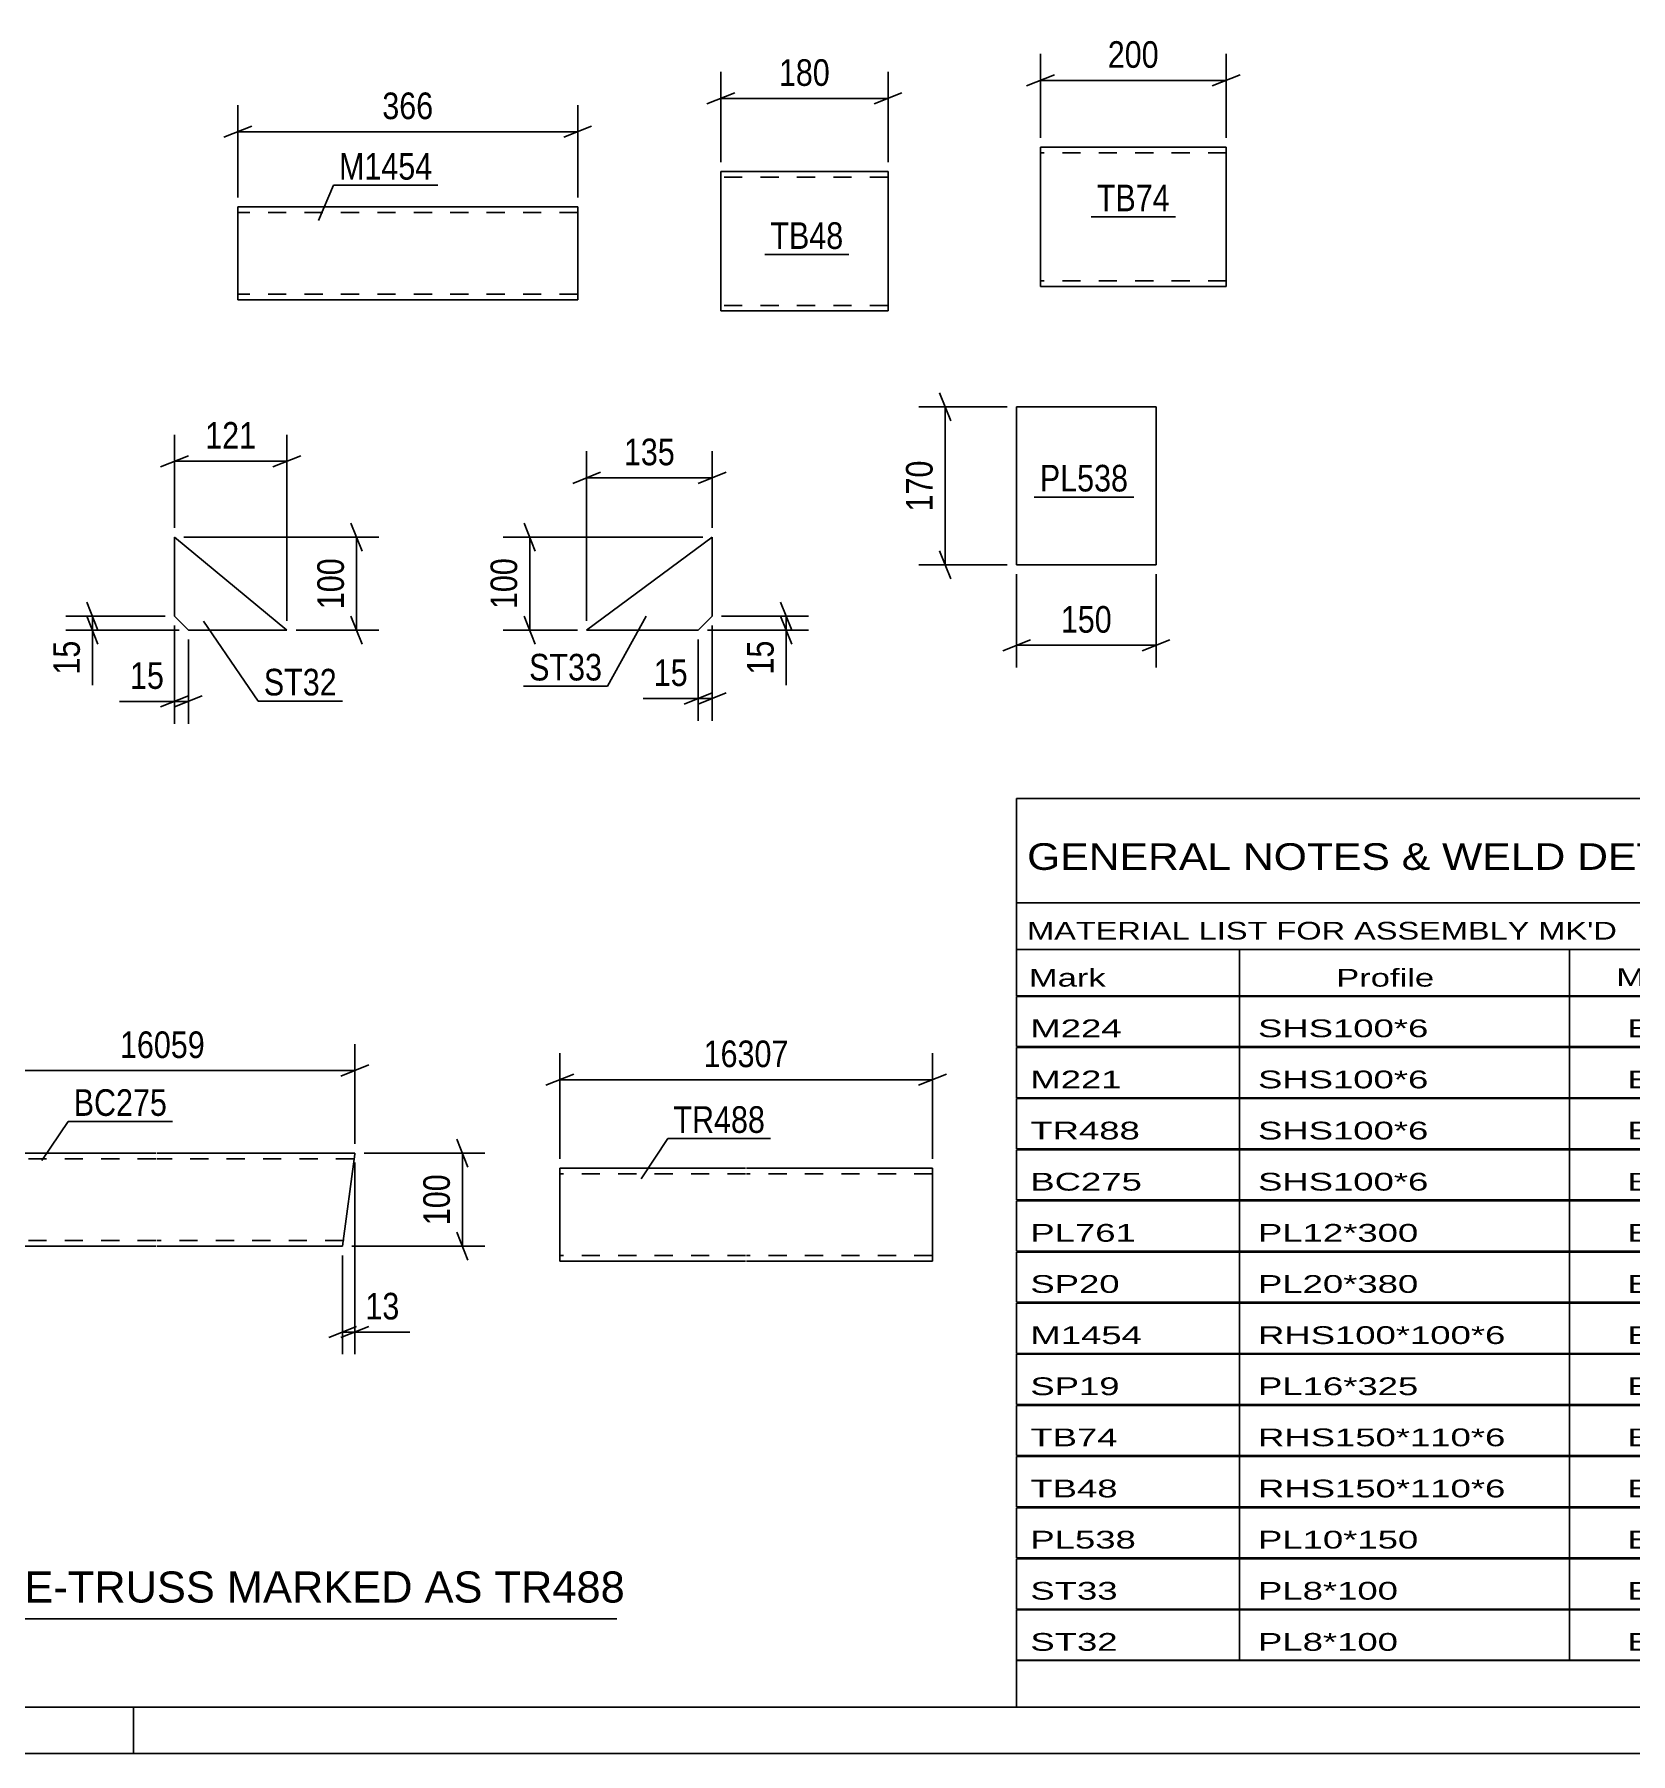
# Model space of a CAD drawing. Header units: millimetres. Extents: x 0 to 841, y 0 to 594.
# Drawn here: x 410.3 to 582.1, y 0 to 184.9 of the extents above; entities that cross this region are included whole.
import ezdxf

# ---------------------------------------------------------------- set-up
doc = ezdxf.new("R2010")
doc.units = ezdxf.units.MM
doc.linetypes.add('DXK_LINE_DOT2', pattern=[3.9198, 1.9599, -1.9599])
doc.styles.add('Arial', font='ARIAL.TTF', dxfattribs={"height": 0.2})
doc.styles.add('Arial Narrow', font='ARIALN.TTF', dxfattribs={"height": 0.2})

# ---------------------------------------------------------------- blocks, each defined once
blk = doc.blocks.new('Unknown-318895815-1115')
at = {"color": 5, "linetype": 'Continuous'}
for p, q in [((5, 5), (836, 5)), ((421, 0), (421, 5)), ((0, 0), (841, 0))]:
    blk.add_line(p, q, dxfattribs=at)
blk = doc.blocks.new('Part-318895815-6132 - 6126')
at = {"color": 2, "linetype": 'Continuous'}
for p, q in [((466.86, 53.07), (466.86, 62.98)), ((466.86, 62.98), (486.86, 62.98)), ((486.96, 62.98), (506.96, 62.98)), ((506.96, 62.98), (506.96, 52.98)), ((466.86, 53.07), (466.86, 52.98)), ((466.86, 52.98), (486.86, 52.98)), ((486.96, 52.98), (506.96, 52.98))]:
    blk.add_line(p, q, dxfattribs=at)
at = {"color": 7, "linetype": 'DXK_LINE_DOT2'}
for p, q in [((506.96, 62.89), (506.96, 62.98)), ((486.86, 62.38), (466.86, 62.38)), ((506.96, 62.38), (486.96, 62.38)), ((466.86, 53.58), (466.86, 53.62)), ((486.86, 53.58), (466.86, 53.58)), ((506.96, 53.58), (486.96, 53.58)), ((506.96, 53.58), (506.96, 53.62))]:
    blk.add_line(p, q, dxfattribs=at)
blk = doc.blocks.new('Part-318895815-6299 - 6295')
at = {"color": 2, "linetype": 'Continuous'}
for p, q in [((516.02, 144.86), (516.02, 127.86)), ((516.02, 144.86), (531.02, 144.86)), ((531.02, 144.86), (531.02, 127.86)), ((516.02, 127.86), (531.02, 127.86))]:
    blk.add_line(p, q, dxfattribs=at)
blk = doc.blocks.new('Part-318895815-6330 - 6326')
at = {"color": 2, "linetype": 'Continuous'}
for p, q in [((502.18, 170.18), (484.18, 170.18)), ((484.18, 170.18), (484.18, 155.27)), ((502.18, 156.38), (502.18, 170.18)), ((502.18, 155.18), (502.18, 156.38)), ((484.18, 155.27), (484.18, 155.18)), ((484.18, 155.18), (502.18, 155.18))]:
    blk.add_line(p, q, dxfattribs=at)
at = {"color": 7, "linetype": 'DXK_LINE_DOT2'}
for p, q in [((502.18, 169.58), (484.18, 169.58)), ((502.18, 169.58), (502.18, 169.54)), ((502.18, 169.54), (502.18, 169.58)), ((502.18, 169.44), (502.18, 169.54)), ((502.18, 169.54), (502.18, 169.44)), ((484.18, 155.78), (484.18, 155.83)), ((502.18, 155.78), (484.18, 155.78)), ((502.18, 155.83), (502.18, 156.15)), ((502.18, 155.78), (502.18, 155.83))]:
    blk.add_line(p, q, dxfattribs=at)
blk = doc.blocks.new('Part-318895815-6353 - 6347')
at = {"color": 2, "linetype": 'Continuous'}
for p, q in [((437.48, 120.84), (425.39, 130.84)), ((425.39, 130.84), (425.39, 122.34)), ((425.39, 122.34), (426.89, 120.84)), ((426.89, 120.84), (437.48, 120.84))]:
    blk.add_line(p, q, dxfattribs=at)
blk = doc.blocks.new('Part-318895815-6408 - 6402')
at = {"color": 2, "linetype": 'Continuous'}
for p, q in [((483.25, 130.85), (469.75, 120.85)), ((483.25, 122.35), (483.25, 130.85)), ((481.75, 120.85), (483.25, 122.35)), ((469.75, 120.85), (481.75, 120.85))]:
    blk.add_line(p, q, dxfattribs=at)
blk = doc.blocks.new('Part-318895815-6466 - 6462')
at = {"color": 2, "linetype": 'Continuous'}
for p, q in [((538.58, 172.8), (518.58, 172.8)), ((518.58, 172.8), (518.58, 159)), ((538.58, 172.8), (538.58, 157.8)), ((518.58, 158.15), (518.58, 159)), ((518.58, 157.89), (518.58, 158.15)), ((518.58, 157.8), (518.58, 157.89)), ((538.58, 157.8), (518.58, 157.8))]:
    blk.add_line(p, q, dxfattribs=at)
at = {"color": 7, "linetype": 'DXK_LINE_DOT2'}
for p, q in [((538.58, 172.2), (518.58, 172.2)), ((518.58, 158.54), (518.58, 159)), ((518.58, 158.15), (518.58, 158.77)), ((518.58, 158.4), (518.58, 158.44)), ((538.58, 158.4), (518.58, 158.4)), ((538.58, 158.4), (538.58, 158.44))]:
    blk.add_line(p, q, dxfattribs=at)
blk = doc.blocks.new('Part-318895815-6637 - 6631')
at = {"color": 2, "linetype": 'Continuous'}
for p, q in [((468.79, 166.37), (432.21, 166.37)), ((432.21, 156.37), (432.21, 166.37)), ((468.79, 166.37), (468.79, 156.37)), ((468.79, 156.37), (432.21, 156.37))]:
    blk.add_line(p, q, dxfattribs=at)
at = {"color": 7, "linetype": 'DXK_LINE_DOT2'}
for p, q in [((468.79, 165.77), (432.21, 165.77)), ((432.21, 157.02), (432.21, 157.11)), ((432.21, 157.02), (432.21, 157.11)), ((432.21, 156.97), (432.21, 157.02)), ((432.21, 156.97), (432.21, 157.02)), ((468.79, 156.97), (432.21, 156.97)), ((468.79, 156.97), (468.79, 157.02))]:
    blk.add_line(p, q, dxfattribs=at)
blk = doc.blocks.new('Part-318895815-6869 - 6863')
at = {"color": 2, "linetype": 'Continuous'}
for p, q in [((403.39, 54.58), (403.39, 64.58)), ((403.39, 64.58), (423.39, 64.58)), ((423.49, 64.58), (444.81, 64.58)), ((444.8, 64.49), (443.49, 54.58)), ((444.81, 64.58), (444.8, 64.49)), ((423.39, 54.58), (403.39, 54.58)), ((443.49, 54.58), (423.49, 54.58))]:
    blk.add_line(p, q, dxfattribs=at)
at = {"color": 7, "linetype": 'DXK_LINE_DOT2'}
for p, q in [((423.39, 63.98), (403.39, 63.98)), ((444.73, 63.98), (423.49, 63.98)), ((403.39, 55.18), (403.39, 55.23)), ((423.39, 55.18), (403.39, 55.18)), ((443.57, 55.18), (423.49, 55.18)), ((443.57, 55.18), (443.58, 55.23))]:
    blk.add_line(p, q, dxfattribs=at)
blk = doc.blocks.new('StraightDimension-318895815-6137 - 6126')
at = {"color": 7, "linetype": 'Continuous'}
for p, q in [((466.86, 63.98), (466.86, 75.34)), ((506.96, 63.98), (506.96, 75.34)), ((468.36, 73.09), (465.36, 71.89)), ((466.86, 72.49), (506.96, 72.49)), ((505.46, 71.89), (508.46, 73.09))]:
    blk.add_line(p, q, dxfattribs=at)
at = {"color": 0}
blk.add_wipeout([(492.08, 73.24), (492.08, 77.44), (481.74, 77.44), (481.74, 73.24)], dxfattribs=at)
at = {"color": 3, "style": 'Arial Narrow'}
blk.add_text('16307', height=2.863, dxfattribs=at).set_placement((482.34, 73.84))
blk = doc.blocks.new('StraightDimension-318895815-6301 - 6295')
at = {"color": 7, "linetype": 'Continuous'}
for p, q in [((508.93, 143.36), (507.73, 146.36)), ((515.02, 144.86), (505.48, 144.86)), ((508.33, 127.86), (508.33, 144.86)), ((515.02, 127.86), (505.48, 127.86)), ((507.73, 129.36), (508.93, 126.36))]:
    blk.add_line(p, q, dxfattribs=at)
at = {"color": 0}
blk.add_wipeout([(507.58, 139.7), (503.38, 139.7), (503.38, 133.01), (507.58, 133.01)], dxfattribs=at)
at = {"color": 3, "style": 'Arial Narrow'}
blk.add_text('170', height=2.863, rotation=90.0002, dxfattribs=at).set_placement((506.98, 133.61))
blk = doc.blocks.new('StraightDimension-318895815-6312 - 6295')
at = {"color": 7, "linetype": 'Continuous'}
for p, q in [((516.02, 126.86), (516.02, 116.82)), ((531.02, 126.86), (531.02, 116.82)), ((517.52, 119.82), (514.52, 118.62)), ((516.02, 119.22), (531.02, 119.22)), ((529.52, 118.62), (532.52, 119.82))]:
    blk.add_line(p, q, dxfattribs=at)
at = {"color": 0}
blk.add_wipeout([(526.87, 119.97), (526.87, 124.17), (520.18, 124.17), (520.18, 119.97)], dxfattribs=at)
at = {"color": 3, "style": 'Arial Narrow'}
blk.add_text('150', height=2.863, dxfattribs=at).set_placement((520.78, 120.57))
blk = doc.blocks.new('StraightDimension-318895815-6333 - 6326')
at = {"color": 7, "linetype": 'Continuous'}
for p, q in [((484.18, 171.18), (484.18, 180.89)), ((502.18, 171.18), (502.18, 180.89)), ((485.68, 178.64), (482.68, 177.44)), ((484.18, 178.04), (502.18, 178.04)), ((500.68, 177.44), (503.68, 178.64))]:
    blk.add_line(p, q, dxfattribs=at)
at = {"color": 0}
blk.add_wipeout([(496.52, 178.79), (496.52, 182.99), (489.84, 182.99), (489.84, 178.79)], dxfattribs=at)
at = {"color": 3, "style": 'Arial Narrow'}
blk.add_text('180', height=2.863, dxfattribs=at).set_placement((490.44, 179.39))
blk = doc.blocks.new('StraightDimension-318895815-6387 - 6347')
at = {"color": 7, "linetype": 'Continuous'}
for p, q in [((444.38, 132.34), (445.58, 129.34)), ((426.39, 130.84), (447.38, 130.84)), ((444.98, 120.84), (444.98, 130.84)), ((445.58, 119.34), (444.38, 122.34)), ((438.48, 120.84), (447.38, 120.84))]:
    blk.add_line(p, q, dxfattribs=at)
at = {"color": 0}
blk.add_wipeout([(444.23, 129.19), (440.03, 129.19), (440.03, 122.5), (444.23, 122.5)], dxfattribs=at)
at = {"color": 3, "style": 'Arial Narrow'}
blk.add_text('100', height=2.863, rotation=90.0002, dxfattribs=at).set_placement((443.63, 123.1))
blk = doc.blocks.new('StraightDimension-318895815-6355 - 6347')
at = {"color": 7, "linetype": 'Continuous'}
for p, q in [((425.39, 121.34), (425.39, 110.78)), ((426.89, 119.84), (426.89, 110.78)), ((423.89, 112.58), (426.89, 113.78)), ((428.39, 113.78), (425.39, 112.58)), ((425.39, 113.18), (426.89, 113.18))]:
    blk.add_line(p, q, dxfattribs=at)
at = {"color": 0}
blk.add_wipeout([(424.87, 113.93), (424.87, 118.13), (420.01, 118.13), (420.01, 113.93)], dxfattribs=at)
at = {"color": 7, "linetype": 'Continuous'}
blk.add_line((425.39, 113.18), (419.49, 113.18), dxfattribs=at)
blk.add_line((425.39, 113.18), (419.49, 113.18), dxfattribs=at)
at = {"color": 3, "style": 'Arial Narrow'}
blk.add_text('15', height=2.863, dxfattribs=at).set_placement((420.61, 114.53))
blk = doc.blocks.new('StraightDimension-318895815-6366 - 6347')
at = {"color": 7, "linetype": 'Continuous'}
for p, q in [((425.39, 131.84), (425.39, 141.86)), ((437.48, 121.84), (437.48, 141.86)), ((423.89, 138.41), (426.89, 139.61)), ((425.39, 139.01), (437.48, 139.01)), ((438.98, 139.61), (435.98, 138.41))]:
    blk.add_line(p, q, dxfattribs=at)
at = {"color": 0}
blk.add_wipeout([(434.78, 139.76), (434.78, 143.96), (428.1, 143.96), (428.1, 139.76)], dxfattribs=at)
at = {"color": 3, "style": 'Arial Narrow'}
blk.add_text('121', height=2.863, dxfattribs=at).set_placement((428.7, 140.36))
blk = doc.blocks.new('StraightDimension-318895815-6376 - 6347')
at = {"color": 7, "linetype": 'Continuous'}
for p, q in [((424.39, 122.34), (413.71, 122.34)), ((415.96, 123.84), (417.16, 120.84)), ((417.16, 119.34), (415.96, 122.34)), ((416.56, 120.84), (416.56, 122.34)), ((425.89, 120.84), (413.71, 120.84))]:
    blk.add_line(p, q, dxfattribs=at)
at = {"color": 0}
blk.add_wipeout([(415.81, 120.32), (411.61, 120.32), (411.61, 115.46), (415.81, 115.46)], dxfattribs=at)
at = {"color": 7, "linetype": 'Continuous'}
blk.add_line((416.56, 120.84), (416.56, 114.94), dxfattribs=at)
blk.add_line((416.56, 120.84), (416.56, 114.94), dxfattribs=at)
at = {"color": 3, "style": 'Arial Narrow'}
blk.add_text('15', height=2.863, rotation=90.0002, dxfattribs=at).set_placement((415.21, 116.06))
blk = doc.blocks.new('StraightDimension-318895815-6410 - 6402')
at = {"color": 7, "linetype": 'Continuous'}
for p, q in [((484.25, 122.35), (493.62, 122.35)), ((490.62, 123.85), (491.82, 120.85)), ((491.82, 119.35), (490.62, 122.35)), ((491.22, 120.85), (491.22, 122.35)), ((482.75, 120.85), (493.62, 120.85))]:
    blk.add_line(p, q, dxfattribs=at)
at = {"color": 0}
blk.add_wipeout([(490.47, 120.33), (486.27, 120.33), (486.27, 115.47), (490.47, 115.47)], dxfattribs=at)
at = {"color": 7, "linetype": 'Continuous'}
blk.add_line((491.22, 120.85), (491.22, 114.94), dxfattribs=at)
blk.add_line((491.22, 120.85), (491.22, 114.94), dxfattribs=at)
at = {"color": 3, "style": 'Arial Narrow'}
blk.add_text('15', height=2.863, rotation=90.0002, dxfattribs=at).set_placement((489.87, 116.07))
blk = doc.blocks.new('StraightDimension-318895815-6421 - 6402')
at = {"color": 7, "linetype": 'Continuous'}
for p, q in [((463.02, 132.35), (464.22, 129.35)), ((482.25, 130.85), (460.77, 130.85)), ((463.62, 120.85), (463.62, 130.85)), ((464.22, 119.35), (463.02, 122.35)), ((468.75, 120.85), (460.77, 120.85))]:
    blk.add_line(p, q, dxfattribs=at)
at = {"color": 0}
blk.add_wipeout([(462.87, 129.19), (458.67, 129.19), (458.67, 122.51), (462.87, 122.51)], dxfattribs=at)
at = {"color": 3, "style": 'Arial Narrow'}
blk.add_text('100', height=2.863, rotation=90.0002, dxfattribs=at).set_placement((462.27, 123.11))
blk = doc.blocks.new('StraightDimension-318895815-6433 - 6402')
at = {"color": 7, "linetype": 'Continuous'}
for p, q in [((483.25, 121.35), (483.25, 111.09)), ((481.75, 119.85), (481.75, 111.09)), ((480.25, 112.89), (483.25, 114.09)), ((484.75, 114.09), (481.75, 112.89)), ((481.75, 113.49), (483.25, 113.49))]:
    blk.add_line(p, q, dxfattribs=at)
at = {"color": 0}
blk.add_wipeout([(481.22, 114.24), (481.22, 118.44), (476.37, 118.44), (476.37, 114.24)], dxfattribs=at)
at = {"color": 7, "linetype": 'Continuous'}
blk.add_line((481.75, 113.49), (475.84, 113.49), dxfattribs=at)
blk.add_line((481.75, 113.49), (475.84, 113.49), dxfattribs=at)
at = {"color": 3, "style": 'Arial Narrow'}
blk.add_text('15', height=2.863, dxfattribs=at).set_placement((476.97, 114.84))
blk = doc.blocks.new('StraightDimension-318895815-6447 - 6402')
at = {"color": 7, "linetype": 'Continuous'}
for p, q in [((469.75, 121.85), (469.75, 140.08)), ((483.25, 131.85), (483.25, 140.08)), ((471.25, 137.83), (468.25, 136.63)), ((469.75, 137.23), (483.25, 137.23)), ((481.75, 136.63), (484.75, 137.83))]:
    blk.add_line(p, q, dxfattribs=at)
at = {"color": 0}
blk.add_wipeout([(479.84, 137.98), (479.84, 142.18), (473.16, 142.18), (473.16, 137.98)], dxfattribs=at)
at = {"color": 3, "style": 'Arial Narrow'}
blk.add_text('135', height=2.863, dxfattribs=at).set_placement((473.76, 138.58))
blk = doc.blocks.new('StraightDimension-318895815-6469 - 6462')
at = {"color": 7, "linetype": 'Continuous'}
for p, q in [((518.58, 173.8), (518.58, 182.83)), ((538.58, 173.8), (538.58, 182.83)), ((520.08, 180.58), (517.08, 179.38)), ((518.58, 179.98), (538.58, 179.98)), ((537.08, 179.38), (540.08, 180.58))]:
    blk.add_line(p, q, dxfattribs=at)
at = {"color": 0}
blk.add_wipeout([(531.92, 180.73), (531.92, 184.93), (525.23, 184.93), (525.23, 180.73)], dxfattribs=at)
at = {"color": 3, "style": 'Arial Narrow'}
blk.add_text('200', height=2.863, dxfattribs=at).set_placement((525.83, 181.33))
blk = doc.blocks.new('StraightDimension-318895815-6639 - 6631')
at = {"color": 7, "linetype": 'Continuous'}
for p, q in [((432.21, 167.37), (432.21, 177.31)), ((468.79, 167.37), (468.79, 177.31)), ((433.71, 175.06), (430.71, 173.86)), ((432.21, 174.46), (468.79, 174.46)), ((467.29, 173.86), (470.29, 175.06))]:
    blk.add_line(p, q, dxfattribs=at)
at = {"color": 0}
blk.add_wipeout([(453.84, 175.21), (453.84, 179.41), (447.16, 179.41), (447.16, 175.21)], dxfattribs=at)
at = {"color": 3, "style": 'Arial Narrow'}
blk.add_text('366', height=2.863, dxfattribs=at).set_placement((447.76, 175.81))
blk = doc.blocks.new('StraightDimension-318895815-6891 - 6863')
at = {"color": 7, "linetype": 'Continuous'}
for p, q in [((444.81, 63.58), (444.81, 42.95)), ((443.49, 53.58), (443.49, 42.95)), ((441.99, 44.75), (444.99, 45.95)), ((446.31, 45.95), (443.31, 44.75)), ((443.49, 45.35), (444.81, 45.35))]:
    blk.add_line(p, q, dxfattribs=at)
at = {"color": 0}
blk.add_wipeout([(450.19, 46.1), (450.19, 50.3), (445.34, 50.3), (445.34, 46.1)], dxfattribs=at)
at = {"color": 7, "linetype": 'Continuous'}
blk.add_line((444.81, 45.35), (450.72, 45.35), dxfattribs=at)
blk.add_line((444.81, 45.35), (450.72, 45.35), dxfattribs=at)
at = {"color": 3, "style": 'Arial Narrow'}
blk.add_text('13', height=2.863, dxfattribs=at).set_placement((445.94, 46.7))
blk = doc.blocks.new('StraightDimension-318895815-6874 - 6863')
at = {"color": 7, "linetype": 'Continuous'}
for p, q in [((455.78, 66.08), (456.98, 63.08)), ((445.81, 64.58), (458.78, 64.58)), ((456.38, 54.58), (456.38, 64.58)), ((456.98, 53.08), (455.78, 56.08)), ((444.49, 54.58), (458.78, 54.58))]:
    blk.add_line(p, q, dxfattribs=at)
at = {"color": 0}
blk.add_wipeout([(455.63, 62.92), (451.43, 62.92), (451.43, 56.24), (455.63, 56.24)], dxfattribs=at)
at = {"color": 3, "style": 'Arial Narrow'}
blk.add_text('100', height=2.863, rotation=90.0002, dxfattribs=at).set_placement((455.03, 56.84))
blk = doc.blocks.new('StraightDimension-318895815-6908 - 6863')
at = {"color": 7, "linetype": 'Continuous'}
for p, q in [((403.39, 65.58), (403.39, 76.32)), ((444.81, 65.58), (444.81, 76.32)), ((404.89, 74.07), (401.89, 72.87)), ((443.31, 72.87), (446.31, 74.07)), ((403.39, 73.47), (444.81, 73.47))]:
    blk.add_line(p, q, dxfattribs=at)
at = {"color": 0}
blk.add_wipeout([(429.27, 74.22), (429.27, 78.42), (418.93, 78.42), (418.93, 74.22)], dxfattribs=at)
at = {"color": 3, "style": 'Arial Narrow'}
blk.add_text('16059', height=2.863, dxfattribs=at).set_placement((419.53, 74.82))
blk = doc.blocks.new('Unknown-318895815-23458')
at = {"color": 7, "linetype": 'Continuous'}
for p, q in [((516, 102.75), (676, 102.75)), ((516, 91.5), (516, 102.75)), ((676, 102.75), (676, 91.5)), ((516, 91.5), (676, 91.5)), ((516, 91.5), (516, 86.5)), ((676, 91.5), (676, 86.5)), ((516, 86.5), (676, 86.5)), ((516, 86.5), (516, 81.5)), ((540, 86.5), (540, 81.5)), ((575.5, 86.5), (575.5, 81.5)), ((601.5, 86.5), (601.5, 81.5)), ((614.5, 86.5), (614.5, 81.5)), ((632, 86.5), (632, 81.5)), ((654, 86.5), (654, 81.5)), ((676, 86.5), (676, 81.5)), ((516, 81.5), (676, 81.5)), ((516, 81.45), (516, 76.05)), ((516, 81.45), (676, 81.45)), ((540, 81.5), (540, 76)), ((575.5, 81.5), (575.5, 76)), ((601.5, 81.5), (601.5, 76)), ((614.5, 81.5), (614.5, 76)), ((632, 81.5), (632, 76)), ((654, 81.5), (654, 76)), ((676, 81.45), (676, 76.05)), ((516, 76.05), (676, 76.05)), ((516, 75.95), (516, 70.55)), ((516, 75.95), (676, 75.95)), ((540, 76), (540, 70.5)), ((575.5, 76), (575.5, 70.5)), ((601.5, 76), (601.5, 70.5)), ((614.5, 76), (614.5, 70.5)), ((632, 76), (632, 70.5)), ((654, 76), (654, 70.5)), ((676, 75.95), (676, 70.55)), ((516, 70.55), (676, 70.55)), ((516, 70.45), (516, 65.05)), ((516, 70.45), (676, 70.45)), ((540, 70.5), (540, 65)), ((575.5, 70.5), (575.5, 65)), ((601.5, 70.5), (601.5, 65)), ((614.5, 70.5), (614.5, 65)), ((632, 70.5), (632, 65)), ((654, 70.5), (654, 65)), ((676, 70.45), (676, 65.05)), ((516, 65.05), (676, 65.05)), ((516, 64.95), (516, 59.55)), ((516, 64.95), (676, 64.95)), ((540, 65), (540, 59.5)), ((575.5, 65), (575.5, 59.5)), ((601.5, 65), (601.5, 59.5)), ((614.5, 65), (614.5, 59.5)), ((632, 65), (632, 59.5)), ((654, 65), (654, 59.5)), ((676, 64.95), (676, 59.55)), ((516, 59.55), (676, 59.55)), ((516, 59.45), (516, 54.05)), ((516, 59.45), (676, 59.45)), ((540, 59.5), (540, 54)), ((575.5, 59.5), (575.5, 54)), ((601.5, 59.5), (601.5, 54)), ((614.5, 59.5), (614.5, 54)), ((632, 59.5), (632, 54)), ((654, 59.5), (654, 54)), ((676, 59.45), (676, 54.05)), ((516, 54.05), (676, 54.05)), ((516, 53.95), (516, 48.55)), ((516, 53.95), (676, 53.95)), ((540, 54), (540, 48.5)), ((575.5, 54), (575.5, 48.5)), ((601.5, 54), (601.5, 48.5)), ((614.5, 54), (614.5, 48.5)), ((632, 54), (632, 48.5)), ((654, 54), (654, 48.5)), ((676, 53.95), (676, 48.55)), ((516, 48.55), (676, 48.55)), ((516, 48.45), (516, 43.05)), ((516, 48.45), (676, 48.45)), ((540, 48.5), (540, 43)), ((575.5, 48.5), (575.5, 43)), ((601.5, 48.5), (601.5, 43)), ((614.5, 48.5), (614.5, 43)), ((632, 48.5), (632, 43)), ((654, 48.5), (654, 43)), ((676, 48.45), (676, 43.05)), ((516, 43.05), (676, 43.05)), ((516, 42.95), (516, 37.55)), ((516, 42.95), (676, 42.95)), ((540, 43), (540, 37.5)), ((575.5, 43), (575.5, 37.5)), ((601.5, 43), (601.5, 37.5)), ((614.5, 43), (614.5, 37.5)), ((632, 43), (632, 37.5)), ((654, 43), (654, 37.5)), ((676, 42.95), (676, 37.55)), ((516, 37.55), (676, 37.55)), ((516, 37.45), (516, 32.05)), ((516, 37.45), (676, 37.45)), ((540, 37.5), (540, 32)), ((575.5, 37.5), (575.5, 32)), ((601.5, 37.5), (601.5, 32)), ((614.5, 37.5), (614.5, 32)), ((632, 37.5), (632, 32)), ((654, 37.5), (654, 32)), ((676, 37.45), (676, 32.05)), ((516, 32.05), (676, 32.05)), ((516, 31.95), (516, 26.55)), ((516, 31.95), (676, 31.95)), ((540, 32), (540, 26.5)), ((575.5, 32), (575.5, 26.5)), ((601.5, 32), (601.5, 26.5)), ((614.5, 32), (614.5, 26.5)), ((632, 32), (632, 26.5)), ((654, 32), (654, 26.5)), ((676, 31.95), (676, 26.55)), ((516, 26.55), (676, 26.55)), ((516, 26.45), (516, 21.05)), ((516, 26.45), (676, 26.45)), ((540, 26.5), (540, 21)), ((575.5, 26.5), (575.5, 21)), ((601.5, 26.5), (601.5, 21)), ((614.5, 26.5), (614.5, 21)), ((632, 26.5), (632, 21)), ((654, 26.5), (654, 21)), ((676, 26.45), (676, 21.05)), ((516, 21.05), (676, 21.05)), ((516, 20.95), (516, 15.55)), ((516, 20.95), (676, 20.95)), ((540, 21), (540, 15.5)), ((575.5, 21), (575.5, 15.5)), ((601.5, 21), (601.5, 15.5)), ((614.5, 21), (614.5, 15.5)), ((632, 21), (632, 15.5)), ((654, 21), (654, 15.5)), ((676, 20.95), (676, 15.55)), ((516, 15.55), (676, 15.55)), ((516, 15.45), (516, 10.05)), ((516, 15.45), (676, 15.45)), ((540, 15.5), (540, 10)), ((575.5, 15.5), (575.5, 10)), ((601.5, 15.5), (601.5, 10)), ((614.5, 15.5), (614.5, 10)), ((632, 15.5), (632, 10)), ((654, 15.5), (654, 10)), ((676, 15.45), (676, 10.05)), ((516, 10.05), (676, 10.05)), ((516, 10), (676, 10)), ((516, 10), (516, 5)), ((632, 10), (632, 5)), ((654, 10), (654, 5)), ((676, 10), (676, 5)), ((516, 5), (676, 5))]:
    blk.add_line(p, q, dxfattribs=at)
at = {"color": 7, "style": 'Arial Narrow'}
for s, height, width, p in [('GENERAL NOTES & WELD DETAILS :', 2.8633, 1.4, (517.15, 95.06)), ('REFER TYP DRAWING TYP-01', 1.9089, 1.6, (600.7, 95.16)), ("MATERIAL LIST FOR ASSEMBLY MK'D", 1.9089, 1.6, (517.15, 87.56)), ('TR488', 1.909, 1.794707, (609.9, 87.47)), ('1', 1.91, 1.794707, (638.08, 87.56)), ('No. Required', 1.9089, 1.6, (647.41, 87.56)), ('Mark', 1.909, 1.7, (517.34, 82.5)), ('Profile', 1.909, 1.7, (550.41, 82.5)), ('Material', 1.909, 1.7, (580.54, 82.56)), ('No.', 1.909, 1.7, (605.5, 82.56)), ('Length', 1.909, 1.7, (616, 82.56)), ('Area', 1.909, 1.7, (638.5, 82.56)), ('Weight', 1.909, 1.7, (658, 82.56))]:
    blk.add_text(s, height=height, dxfattribs=dict(at, width=width)).set_placement(p)
at = {"color": 7, "linetype": 'Continuous', "style": 'Arial Narrow'}
for s, height, width, p in [('M224', 1.909, 1.794707, (517.5, 77.06)), ('SHS100*6', 1.909, 1.794707, (542, 77.06)), ('E350', 1.909, 1.794707, (581.74, 77.06)), ('7', 1.91, 1.794707, (605.86, 77.06)), ('3282', 1.909, 1.794707, (618.58, 77.06)), ('1.3', 1.909, 1.794707, (642.32, 77.06)), ('402.4', 1.909, 1.794707, (658.96, 77.06)), ('M221', 1.909, 1.794707, (517.5, 71.56)), ('SHS100*6', 1.909, 1.794707, (542, 71.56)), ('E350', 1.909, 1.794707, (581.74, 71.56)), ('6', 1.91, 1.794707, (605.86, 71.56)), ('3183', 1.909, 1.794707, (618.58, 71.56)), ('1.2', 1.909, 1.794707, (642.32, 71.56)), ('329.9', 1.909, 1.794707, (658.96, 71.56)), ('TR488', 1.909, 1.794707, (517.5, 66.06)), ('SHS100*6', 1.909, 1.794707, (542, 66.06)), ('E350', 1.909, 1.794707, (581.74, 66.06)), ('1', 1.91, 1.794707, (605.86, 66.06)), ('16307', 1.909, 1.794707, (616.4, 66.06)), ('6.5', 1.909, 1.794707, (642.32, 66.06)), ('288.8', 1.909, 1.794707, (658.96, 66.06)), ('BC275', 1.909, 1.794707, (517.5, 60.56)), ('SHS100*6', 1.909, 1.794707, (542, 60.56)), ('E350', 1.909, 1.794707, (581.74, 60.56)), ('1', 1.91, 1.794707, (605.86, 60.56)), ('16059', 1.909, 1.794707, (616.4, 60.56)), ('6.4', 1.909, 1.794707, (642.32, 60.56)), ('284.3', 1.909, 1.794707, (658.96, 60.56)), ('PL761', 1.909, 1.794707, (517.5, 55.06)), ('PL12*300', 1.909, 1.794707, (542, 55.06)), ('E350', 1.909, 1.794707, (581.74, 55.06)), ('16', 1.909, 1.794707, (604.76, 55.06)), ('310', 1.909, 1.794707, (620.77, 55.06)), ('0.2', 1.909, 1.794707, (642.32, 55.06)), ('140.2', 1.909, 1.794707, (658.96, 55.06)), ('SP20', 1.909, 1.794707, (517.5, 49.56)), ('PL20*380', 1.909, 1.794707, (542, 49.56)), ('E350', 1.909, 1.794707, (581.74, 49.56)), ('6', 1.91, 1.794707, (605.86, 49.56)), ('380', 1.909, 1.794707, (620.77, 49.56)), ('0.3', 1.909, 1.794707, (642.32, 49.56)), ('136.0', 1.909, 1.794707, (658.96, 49.56)), ('M1454', 1.909, 1.794707, (517.5, 44.06)), ('RHS100*100*6', 1.9089, 1.794707, (542, 44.06)), ('E350', 1.909, 1.794707, (581.74, 44.06)), ('16', 1.909, 1.794707, (604.76, 44.06)), ('366', 1.909, 1.794707, (620.77, 44.06)), ('0.1', 1.909, 1.794707, (642.32, 44.06)), ('103.7', 1.909, 1.794707, (658.96, 44.06)), ('SP19', 1.909, 1.794707, (517.5, 38.56)), ('PL16*325', 1.909, 1.794707, (542, 38.56)), ('E350', 1.909, 1.794707, (581.74, 38.56)), ('4', 1.91, 1.794707, (605.86, 38.56)), ('325', 1.909, 1.794707, (620.77, 38.56)), ('0.2', 1.909, 1.794707, (642.32, 38.56)), ('53.1', 1.909, 1.794707, (661.14, 38.56)), ('TB74', 1.909, 1.794707, (517.5, 33.06)), ('RHS150*110*6', 1.9089, 1.794707, (542, 33.06)), ('E350', 1.909, 1.794707, (581.74, 33.06)), ('3', 1.91, 1.794707, (605.86, 33.06)), ('200', 1.909, 1.794707, (620.77, 33.06)), ('0.1', 1.909, 1.794707, (642.32, 33.06)), ('14.0', 1.909, 1.794707, (661.14, 33.06)), ('TB48', 1.909, 1.794707, (517.5, 27.56)), ('RHS150*110*6', 1.9089, 1.794707, (542, 27.56)), ('E350', 1.909, 1.794707, (581.74, 27.56)), ('3', 1.91, 1.794707, (605.86, 27.56)), ('180', 1.909, 1.794707, (620.77, 27.56)), ('0.1', 1.909, 1.794707, (642.32, 27.56)), ('12.6', 1.909, 1.794707, (661.14, 27.56)), ('PL538', 1.909, 1.794707, (517.5, 22.06)), ('PL10*150', 1.909, 1.794707, (542, 22.06)), ('E350', 1.909, 1.794707, (581.74, 22.06)), ('6', 1.91, 1.794707, (605.86, 22.06)), ('170', 1.909, 1.794707, (620.77, 22.06)), ('0.1', 1.909, 1.794707, (642.32, 22.06)), ('12.0', 1.909, 1.794707, (661.14, 22.06)), ('ST33', 1.909, 1.794707, (517.5, 16.56)), ('PL8*100', 1.909, 1.794707, (542, 16.56)), ('E350', 1.909, 1.794707, (581.74, 16.56)), ('24', 1.909, 1.794707, (604.76, 16.56)), ('135', 1.909, 1.794707, (620.77, 16.56)), ('0.0', 1.909, 1.794707, (642.32, 16.56)), ('10.0', 1.909, 1.794707, (661.14, 16.56)), ('ST32', 1.909, 1.794707, (517.5, 11.06)), ('PL8*100', 1.909, 1.794707, (542, 11.06)), ('E350', 1.909, 1.794707, (581.74, 11.06)), ('24', 1.909, 1.794707, (604.76, 11.06)), ('121', 1.909, 1.794707, (620.77, 11.06)), ('0.0', 1.909, 1.794707, (642.32, 11.06)), ('8.9', 1.909, 1.794707, (663.33, 11.06)), ('Total', 1.909, 1.7, (618.33, 6.5)), ('39.7', 1.909, 1.794707, (639.64, 6.5)), ('1795.9', 1.909, 1.794707, (656.77, 6.5))]:
    blk.add_text(s, height=height, dxfattribs=dict(at, width=width)).set_placement(p)
blk = doc.blocks.new('Unknown-318895815-23459')
at = {"color": 7, "linetype": 'Continuous'}
blk.add_line((403, 14.5), (473, 14.5), dxfattribs=at)
at = {"color": 7, "style": 'Arial'}
blk.add_text('ONE-TRUSS MARKED AS TR488', height=3.3428, dxfattribs=at).set_placement((402.24, 16.25))
blk = doc.blocks.new('Mark-318895815-6128 - 6126')
at = {"color": 0}
blk.add_wipeout([(488.95, 66.77), (488.95, 69.77), (479.09, 69.77), (479.09, 66.77)], dxfattribs=at)
blk.add_wipeout([(488.95, 66.77), (488.95, 69.77), (479.09, 69.77), (479.09, 66.77)], dxfattribs=at)
at = {"color": 30, "linetype": 'Continuous'}
for p, q in [((475.62, 61.83), (478.49, 66.17)), ((478.49, 66.17), (489.55, 66.17))]:
    blk.add_line(p, q, dxfattribs=at)
at = {"color": 3, "style": 'Arial Narrow'}
blk.add_text('TR488', height=2.863, dxfattribs=at).set_placement((479.09, 66.77))
blk = doc.blocks.new('Mark-318895815-6297 - 6295')
at = {"color": 0}
blk.add_wipeout([(528.02, 135.76), (528.02, 138.76), (518.52, 138.76), (518.52, 135.76)], dxfattribs=at)
blk.add_wipeout([(528.02, 135.76), (528.02, 138.76), (518.52, 138.76), (518.52, 135.76)], dxfattribs=at)
at = {"color": 30, "linetype": 'Continuous'}
blk.add_line((517.92, 135.16), (528.62, 135.16), dxfattribs=at)
at = {"color": 3, "style": 'Arial Narrow'}
blk.add_text('PL538', height=2.863, dxfattribs=at).set_placement((518.52, 135.76))
blk = doc.blocks.new('Mark-318895815-6328 - 6326')
at = {"color": 0}
blk.add_wipeout([(497.37, 161.85), (497.37, 164.85), (489.52, 164.85), (489.52, 161.85)], dxfattribs=at)
blk.add_wipeout([(497.37, 161.85), (497.37, 164.85), (489.52, 164.85), (489.52, 161.85)], dxfattribs=at)
at = {"color": 30, "linetype": 'Continuous'}
blk.add_line((488.92, 161.25), (497.97, 161.25), dxfattribs=at)
at = {"color": 3, "style": 'Arial Narrow'}
blk.add_text('TB48', height=2.863, dxfattribs=at).set_placement((489.52, 161.85))
blk = doc.blocks.new('Mark-318895815-6349 - 6347')
at = {"color": 0}
blk.add_wipeout([(442.87, 113.82), (442.87, 116.82), (435.01, 116.82), (435.01, 113.82)], dxfattribs=at)
blk.add_wipeout([(442.87, 113.82), (442.87, 116.82), (435.01, 116.82), (435.01, 113.82)], dxfattribs=at)
at = {"color": 30, "linetype": 'Continuous'}
for p, q in [((428.51, 121.8), (434.41, 113.22)), ((434.41, 113.22), (443.47, 113.22))]:
    blk.add_line(p, q, dxfattribs=at)
at = {"color": 3, "style": 'Arial Narrow'}
blk.add_text('ST32', height=2.863, dxfattribs=at).set_placement((435.01, 113.82))
blk = doc.blocks.new('Mark-318895815-6404 - 6402')
at = {"color": 0}
blk.add_wipeout([(471.41, 115.43), (471.41, 118.43), (463.56, 118.43), (463.56, 115.43)], dxfattribs=at)
blk.add_wipeout([(471.41, 115.43), (471.41, 118.43), (463.56, 118.43), (463.56, 115.43)], dxfattribs=at)
at = {"color": 30, "linetype": 'Continuous'}
for p in [(476.16, 122.34), (462.96, 114.83)]:
    blk.add_line(p, (472.01, 114.83), dxfattribs=at)
at = {"color": 3, "style": 'Arial Narrow'}
blk.add_text('ST33', height=2.863, dxfattribs=at).set_placement((463.56, 115.43))
blk = doc.blocks.new('Mark-318895815-6464 - 6462')
at = {"color": 0}
blk.add_wipeout([(532.5, 165.9), (532.5, 168.9), (524.65, 168.9), (524.65, 165.9)], dxfattribs=at)
blk.add_wipeout([(532.5, 165.9), (532.5, 168.9), (524.65, 168.9), (524.65, 165.9)], dxfattribs=at)
at = {"color": 30, "linetype": 'Continuous'}
blk.add_line((524.05, 165.3), (533.1, 165.3), dxfattribs=at)
at = {"color": 3, "style": 'Arial Narrow'}
blk.add_text('TB74', height=2.863, dxfattribs=at).set_placement((524.65, 165.9))
blk = doc.blocks.new('Mark-318895815-6633 - 6631')
at = {"color": 0}
blk.add_wipeout([(453.15, 169.3), (453.15, 172.3), (443.1, 172.3), (443.1, 169.3)], dxfattribs=at)
blk.add_wipeout([(453.15, 169.3), (453.15, 172.3), (443.1, 172.3), (443.1, 169.3)], dxfattribs=at)
at = {"color": 30, "linetype": 'Continuous'}
for p, q in [((440.89, 164.91), (442.5, 168.7)), ((442.5, 168.7), (453.75, 168.7))]:
    blk.add_line(p, q, dxfattribs=at)
at = {"color": 3, "style": 'Arial Narrow'}
blk.add_text('M1454', height=2.863, dxfattribs=at).set_placement((443.1, 169.3))
blk = doc.blocks.new('Mark-318895815-6865 - 6863')
at = {"color": 0}
blk.add_wipeout([(424.6, 68.6), (424.6, 71.6), (414.55, 71.6), (414.55, 68.6)], dxfattribs=at)
blk.add_wipeout([(424.6, 68.6), (424.6, 71.6), (414.55, 71.6), (414.55, 68.6)], dxfattribs=at)
at = {"color": 30, "linetype": 'Continuous'}
for p, q in [((411.12, 63.78), (413.95, 68)), ((413.95, 68), (425.2, 68))]:
    blk.add_line(p, q, dxfattribs=at)
at = {"color": 3, "style": 'Arial Narrow'}
blk.add_text('BC275', height=2.863, dxfattribs=at).set_placement((414.55, 68.6))

msp = doc.modelspace()

# ---------------------------------------------------------------- block references
for name in ['Unknown-318895815-1115', 'Part-318895815-6466 - 6462', 'Part-318895815-6330 - 6326', 'Part-318895815-6637 - 6631', 'Part-318895815-6299 - 6295', 'Part-318895815-6353 - 6347', 'Part-318895815-6408 - 6402', 'Unknown-318895815-23458', 'Part-318895815-6869 - 6863', 'Part-318895815-6132 - 6126', 'Unknown-318895815-23459']:
    msp.add_blockref(name, (0, 0))

# ---------------------------------------------------------------- next in the draw order: block references
for name in ['StraightDimension-318895815-6469 - 6462', 'StraightDimension-318895815-6333 - 6326', 'StraightDimension-318895815-6639 - 6631', 'Mark-318895815-6464 - 6462', 'Mark-318895815-6328 - 6326', 'StraightDimension-318895815-6301 - 6295', 'Mark-318895815-6297 - 6295', 'StraightDimension-318895815-6387 - 6347', 'StraightDimension-318895815-6410 - 6402', 'StraightDimension-318895815-6137 - 6126', 'StraightDimension-318895815-6891 - 6863']:
    msp.add_blockref(name, (0, 0))

# ---------------------------------------------------------------- next in the draw order: block references
for name in ['Mark-318895815-6633 - 6631', 'StraightDimension-318895815-6421 - 6402', 'StraightDimension-318895815-6312 - 6295', 'StraightDimension-318895815-6355 - 6347', 'Mark-318895815-6128 - 6126', 'StraightDimension-318895815-6874 - 6863']:
    msp.add_blockref(name, (0, 0))

# ---------------------------------------------------------------- next in the draw order: block references
for name in ['StraightDimension-318895815-6366 - 6347', 'StraightDimension-318895815-6433 - 6402', 'StraightDimension-318895815-6908 - 6863']:
    msp.add_blockref(name, (0, 0))

# ---------------------------------------------------------------- next in the draw order: block references
for name in ['StraightDimension-318895815-6447 - 6402', 'StraightDimension-318895815-6376 - 6347', 'Mark-318895815-6349 - 6347', 'Mark-318895815-6865 - 6863']:
    msp.add_blockref(name, (0, 0))

# ---------------------------------------------------------------- next in the draw order: block references
msp.add_blockref('Mark-318895815-6404 - 6402', (0, 0))

doc.saveas('drawing.dxf')
